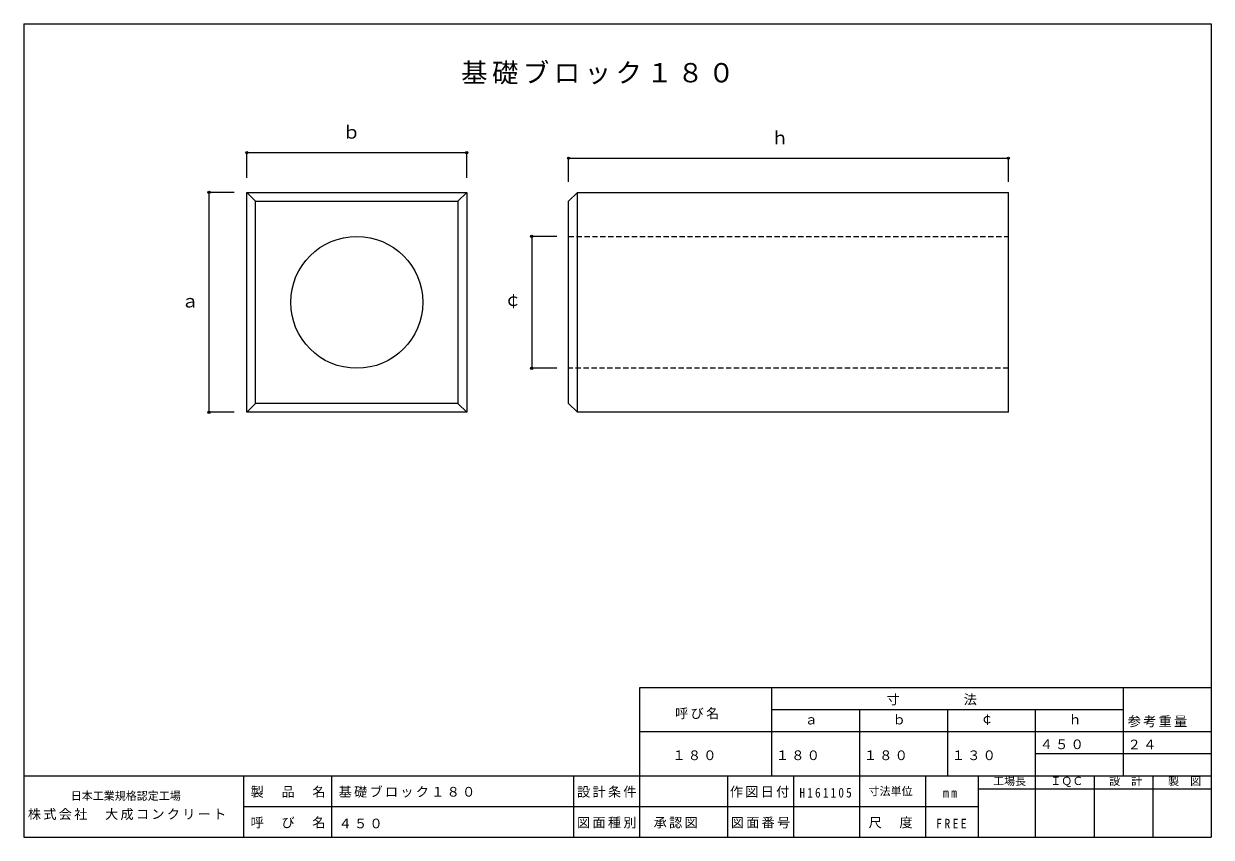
# Model space of a CAD drawing. Units: millimetres on the paper, with parts at other scales. Extents: x -135 to 2646, y -95 to 1685.
# Drawn here: x -135 to 135, y -95 to 90 of the extents above; entities that cross this region are included whole.
import ezdxf
from ezdxf.enums import TextEntityAlignment as Align

# ---------------------------------------------------------------- set-up
doc = ezdxf.new("R2010")
doc.units = ezdxf.units.MM
doc.header["$PDMODE"] = 32
doc.header["$PDSIZE"] = 0.5
doc.linetypes.add('DASHED1', pattern=[1.8, 1.2, -0.6])
for name, color, linetype in [('0-1', 7, 'Continuous'), ('0-2', 7, 'Continuous'), ('F-0', 7, 'Continuous')]:
    doc.layers.add(name, color=color, linetype=linetype)
doc.styles.add('ＭＳ ゴシック', font='')
doc.styles.get('ＭＳ ゴシック').set_extended_font_data('MS Gothic')

msp = doc.modelspace()

# ---------------------------------------------------------------- linework, layer by layer
at = {"layer": '0-1'}
for p, q in [((-84.284, 51.645), (-82.284, 49.645)), ((-34.284, 51.645), (-36.284, 49.645)), ((-9.122, 51.645), (-11.122, 49.645)), ((-9.122, 1.645), (-9.122, 51.645)), ((-9.122, 51.645), (88.878, 51.645)), ((88.878, 1.645), (88.878, 51.645)), ((-82.284, 49.645), (-36.284, 49.645)), ((-82.284, 3.645), (-82.284, 49.645)), ((-36.284, 49.645), (-36.284, 3.645)), ((-11.122, 3.645), (-11.122, 49.645)), ((-36.284, 3.645), (-34.284, 1.645)), ((-11.122, 3.645), (-9.122, 1.645)), ((88.878, 1.645), (-9.122, 1.645))]:
    msp.add_line(p, q, dxfattribs=at)
at = {"layer": '0-1', "linetype": 'DASHED1'}
for p, q in [((-11.122, 41.645), (88.878, 41.645)), ((88.878, 11.645), (-11.122, 11.645))]:
    msp.add_line(p, q, dxfattribs=at)
at = {"layer": '0-1'}
msp.add_lwpolyline([(-84.284, 1.645), (-84.284, 51.645), (-34.284, 51.645), (-34.284, 1.645)], close=True, dxfattribs=at)
msp.add_lwpolyline([(-36.284, 3.645), (-82.284, 3.645), (-84.284, 1.645)], dxfattribs=at)
msp.add_circle((-59.284, 26.645), 15, dxfattribs=at)
at = {"layer": '0-2', "color": 4}
for p, q in [((-84.284, 60.701), (-34.284, 60.701)), ((-84.284, 54.967), (-84.284, 60.701)), ((-34.284, 54.967), (-34.284, 60.701)), ((-11.122, 59.422), (88.878, 59.422)), ((-11.122, 54.061), (-11.122, 59.422)), ((88.878, 54.061), (88.878, 59.422)), ((-92.884, 51.645), (-92.884, 1.645)), ((-87.151, 51.645), (-92.884, 51.645)), ((-19.494, 41.645), (-19.494, 11.645)), ((-13.761, 41.645), (-19.494, 41.645)), ((-13.761, 11.645), (-19.494, 11.645)), ((-87.151, 1.645), (-92.884, 1.645))]:
    msp.add_line(p, q, dxfattribs=at)
at = {"layer": '0-2'}
for p, q in [((5, -61), (5, -81)), ((135, -61), (5, -61)), ((35, -61), (35, -81)), ((115, -61), (115, -81)), ((115, -66), (35, -66)), ((55, -66), (55, -81)), ((75, -66), (75, -81)), ((95, -66), (95, -81)), ((135, -71), (5, -71)), ((135, -76), (95, -76))]:
    msp.add_line(p, q, dxfattribs=at)
at = {"layer": '0-2', "color": 4}
for p in [(-84.284, 60.701), (-34.284, 60.701), (-11.122, 59.422), (88.878, 59.422), (-92.884, 51.645), (-19.494, 41.645), (-19.494, 11.645), (-92.884, 1.645)]:
    msp.add_point(p, dxfattribs=at)
at = {"layer": 'F-0', "color": 2}
for p, q in [((-135, 90), (-135, -95)), ((-135, 90), (135, 90)), ((135, 90), (135, -95)), ((-135, -81), (135, -81)), ((-85, -81), (-85, -95)), ((-65, -81), (-65, -95)), ((-10, -81), (-10, -95)), ((5, -81), (5, -95)), ((25, -81), (25, -95)), ((40, -81), (40, -95)), ((55, -81), (55, -95)), ((70, -81), (70, -95)), ((82, -81), (82, -95)), ((95, -81), (95, -95)), ((108.4, -81), (108.4, -95)), ((121.7, -81), (121.7, -95)), ((82, -84), (135, -84)), ((-85, -88), (82, -88)), ((-135, -95), (135, -95))]:
    msp.add_line(p, q, dxfattribs=at)

# ---------------------------------------------------------------- texts
at = {"layer": '0-2', "style": 'ＭＳ ゴシック'}
for s, height, p in [('ｂ', 2.933, (-62.496, 62.994)), ('ｈ', 2.933, (34.915, 61.72)), ('ａ', 2.933, (-99.191, 24.579)), ('￠', 2.933, (-25.801, 24.579)), ('ｂ', 2.199, (62.534, -70)), ('￠', 2.199, (82.534, -70)), ('ｈ', 2.199, (102.534, -70)), ('ａ', 2.199, (42.534, -70))]:
    msp.add_text(s, height=height, dxfattribs=at).set_placement(p, align=Align.BOTTOM_LEFT)
at = {"layer": '0-2', "color": 3, "insert": (-35.548, 76.181), "char_height": 4.399, "attachment_point": 7, "style": 'ＭＳ ゴシック'}
msp.add_mtext('\\T1.17;基礎ブロック１８０', dxfattribs=at)
at = {"layer": '0-2', "char_height": 2.199, "attachment_point": 7, "style": 'ＭＳ ゴシック'}
for s, insert in [('\\T1.17;寸\u3000\u3000\u3000\u3000法', (61.16, -65)), ('\\T1.17;呼び名', (13.11, -68.168)), ('\\T1.17;参考重量', (116, -70)), ('\\T1.17;４５０', (96, -75)), ('\\T1.17;２４', (116, -75)), ('\\T1.17;１８０', (12.484, -77.492)), ('\\T1.17;１８０', (36, -77.492)), ('\\T1.17;１８０', (56, -77.492)), ('\\T1.17;１３０', (76, -77.492))]:
    msp.add_mtext(s, dxfattribs=dict(at, insert=insert))
at = {"layer": 'F-0', "color": 4, "style": 'ＭＳ ゴシック'}
for s, p in [('寸法単位', (57.088, -86)), ('工場長', (85.395, -83.676)), ('ＩＱＣ', (98.395, -83.676)), ('設\u3000計', (111.795, -83.676)), ('製\u3000図', (125.195, -83.676)), ('日本工業規格認定工場', (-124.311, -87.061))]:
    msp.add_text(s, height=1.833, dxfattribs=at).set_placement(p, align=Align.BOTTOM_LEFT)
at = {"layer": 'F-0', "char_height": 2.199, "attachment_point": 7, "style": 'ＭＳ ゴシック'}
for s, insert in [('\\T1.17;製\u3000品\u3000名', (-83.417, -86)), ('\\T1.17;基礎ブロック１８０', (-63.417, -86)), ('\\T1.17;設計条件', (-9.205, -86)), ('\\T1.17;作図日付', (25.536, -86)), ('\\T1.39;\\W0.85;H161105', (41.379, -86)), ('\\T1.36;\\W0.9;mm', (74.015, -86)), ('\\T1.17;株式会社\u3000大成コンクリート', (-134.061, -91.102)), ('\\T1.17;呼\u3000び\u3000名', (-83.417, -93)), ('\\T1.17;４５０', (-63.417, -93)), ('\\T1.17;図面種別', (-9.205, -93)), ('\\T1.17;承認図', (8.219, -93)), ('\\T1.17;図面番号', (25.738, -93)), ('\\T1.17;尺\u3000度', (57.088, -93)), ('\\T1.38;\\W0.9;FREE', (72.46, -93))]:
    msp.add_mtext(s, dxfattribs=dict(at, insert=insert))

doc.saveas('drawing.dxf')
